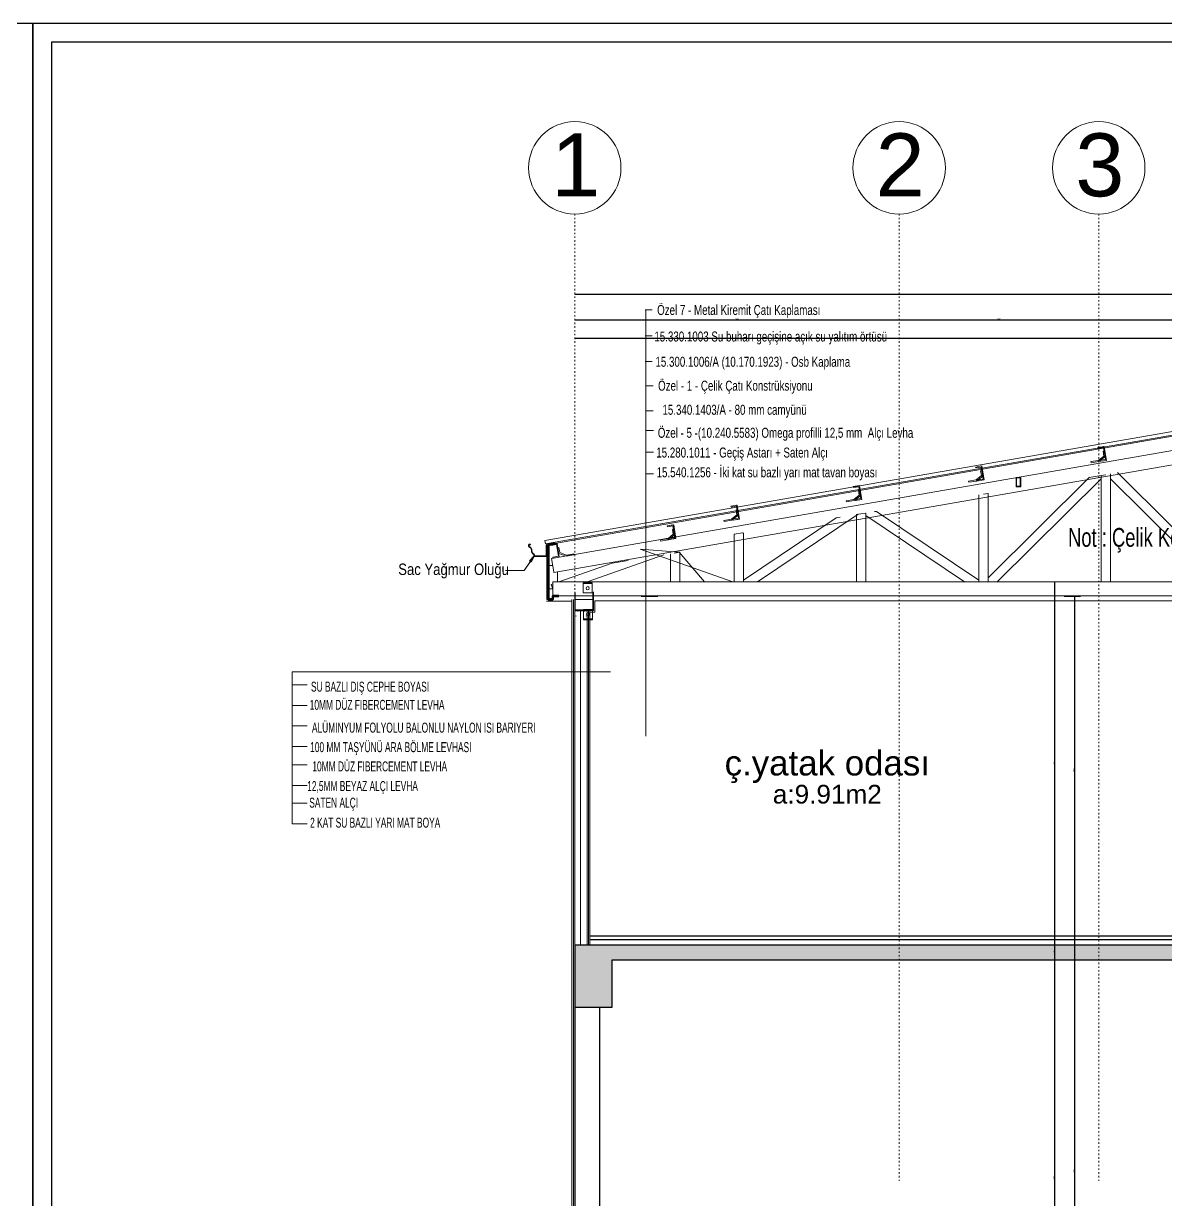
# Model space of a CAD drawing. Header units: centimetres. Extents: x -373760 to 14750, y -122502 to 29584.
# Drawn here: x -235869 to -226716, y -66014 to -56589 of the extents above; entities that cross this region are included whole.
import ezdxf
from ezdxf.enums import TextEntityAlignment as Align

# ---------------------------------------------------------------- set-up
doc = ezdxf.new("R2010")
doc.units = ezdxf.units.CM
doc.linetypes.add('ACAD_ISO03W100', pattern=[30, 12, -18])
for name, color, linetype, lineweight in [('-_Yazı_malzeme_DOSEME-Karo mozaik', 13, 'Continuous', 15), ('_DUVAR', 7, 'Continuous', 35), ('AKSLAR-P', 211, 'Continuous', 9), ('BB_Yazı_malzeme_DOSEME-Mermer', 30, 'Continuous', 15), ('duvar', 10, 'Continuous', 25), ('DÖŞEME MALZEME', 25, 'Continuous', 30), ('gör6', 114, 'Continuous', 18), ('MS SIVA', 6, 'Continuous', 20), ('NESTAVILLA SACLARI', 22, 'Continuous', 15), ('SI', 31, 'Continuous', 9), ('YT', 252, 'BATTING', 0), ('Ölçü iç KGK', 124, 'Continuous', 20)]:
    doc.layers.add(name, color=color, linetype=linetype, lineweight=lineweight)
for name, color, linetype in [('alan', 7, 'Continuous'), ('ARK_WALL', 1, 'Continuous'), ('CER', 4, 'Continuous'), ('K', 1, 'Continuous'), ('Kolon', 7, 'Continuous'), ('mahal', 7, 'Continuous'), ('OLUK', 144, 'Continuous')]:
    doc.layers.add(name, color=color, linetype=linetype)
doc.styles.add('ARC-01', font='arial.ttf')
doc.styles.add('OLC-50', font='ROMANS.shx', dxfattribs={"width": 0.4, "height": 10})
doc.styles.get("Standard").update_dxf_attribs({"font": 'arial.ttf'})
doc.linetypes.add('BATTING', pattern='A,0.00254,-2.54,[134,ltypeshp.shx,S=2.54,R=0,X=-2.54,Y=0],-5.08,[134,ltypeshp.shx,S=2.54,R=180,X=2.54,Y=0],-2.54', length=10.16254)
doc.dimstyles.new('aydın ölçü', dxfattribs={"dimtxt": 10, "dimasz": 2.5, "dimexe": 5, "dimexo": 5, "dimtad": 1, "dimdec": 0, "dimtxsty": 'Standard', "dimblk": 'ARCHTICK', "dimcen": 2.5, "dimse1": 1, "dimse2": 1, "dimadec": 0, "dimazin": 0, "dimtfac": 1, "dimtdec": 0, "dimtix": 1, "dimtmove": 0, "dimatfit": 3, "dimfxl": 5, "dimfxlon": 1, "dimarcsym": 0})

# ---------------------------------------------------------------- blocks, each defined once
blk = doc.blocks.new('g')
at = {"color": 0, "linetype": 'ByBlock', "lineweight": 5}
for points in [[(10466.3, 3614.1), (10458.5, 3614.1), (10458.5, 3606.3), (10466.3, 3606.3)], [(10466.3, 3606.3), (10458.5, 3606.3), (10458.5, 3605.5), (10466.3, 3605.5)]]:
    blk.add_lwpolyline(points, close=True, dxfattribs=at)
blk.add_circle((10462.4, 3610.2), 1.36, dxfattribs=at)
blk = doc.blocks.new('dfgdfgdfgfdg')
at = {"layer": 'K', "linetype": 'Continuous', "lineweight": 5}
for points in [[(-576, -116.4), (0, -16.2)], [(-574.1, -128.2), (0, -28.4)], [(-110.9, -21.8), (-105.5, -20.9)], [(-110.7, -22.7), (-110.9, -21.8)], [(-110.7, -22.7), (-106, -21.9)], [(-110.7, -22.7), (-106, -21.9)], [(-110.7, -22.7), (-110.2, -22.6)], [(-110.7, -22.7), (-110.7, -22.7)], [(-110.5, -32.9), (-105.8, -29.2)], [(-108.6, -32.7), (-104.8, -29.6)], [(-108.6, -32.7), (-104.8, -29.6)], [(-106.5, -24.9), (-105.5, -24.8)], [(-105.8, -29.2), (-106.5, -24.9)], [(-106.1, -21), (-105.5, -20.9)], [(-105.5, -25), (-106, -21.9)], [(-105.5, -20.9), (-105.4, -20.9)], [(-103.6, -32.8), (-105.5, -20.9)], [(-104.4, -32), (-105.5, -25)], [(-103.5, -32.8), (-105.4, -20.9)], [(-103.6, -32.8), (-105.4, -20.9)], [(-215, -38.5), (-209.6, -37.6)], [(-214.9, -39.3), (-215, -38.5)], [(-214.9, -39.3), (-210.2, -38.6)], [(-214.9, -39.3), (-210.2, -38.6)], [(-214.9, -39.3), (-214.9, -39.3)], [(-210.3, -37.7), (-209.6, -37.6)], [(-208.6, -48.7), (-210.2, -38.6)], [(-207.7, -49.4), (-209.6, -37.6)], [(-209.6, -37.6), (-209.6, -37.6)], [(-207.7, -49.4), (-209.6, -37.6)], [(-207.7, -49.4), (-209.6, -37.6)], [(-116.8, -33.9), (-110.5, -32.9)], [(-116.6, -34.9), (-116.8, -33.9)], [(-116.6, -34.9), (-110.1, -33.8)], [(-116.6, -34.9), (-110.1, -33.8)], [(-110.1, -33.8), (-109.1, -33)], [(-110.1, -33.8), (-109.1, -33)], [(-109.1, -32.7), (-104.4, -32)], [(-109, -33.6), (-109.1, -32.7)], [(-109, -33.6), (-103.5, -32.8)], [(-109, -33.6), (-105.4, -33.1)], [(-109, -33.6), (-108.3, -33.5)], [(-109, -33.6), (-109, -33.6)], [(-221, -50.5), (-214.6, -49.5)], [(-214.6, -49.5), (-210, -45.8)], [(-214.2, -50.5), (-213.3, -49.7)], [(-214.2, -50.5), (-213.3, -49.7)], [(-213.3, -49.4), (-209.1, -48.7)], [(-213.2, -50.3), (-213.3, -49.4)], [(-213.2, -50.3), (-207.7, -49.4)], [(-213.1, -50.3), (-207.7, -49.4)], [(-212.8, -49.3), (-208.9, -46.3)], [(-212.8, -49.3), (-208.9, -46.3)], [(-212.8, -49.3), (-208.6, -48.7)], [(-210.7, -41.6), (-209.7, -41.4)], [(-210, -45.8), (-210.7, -41.6)], [(-204.3, -132.7), (-118.2, -47.3)], [(-196.6, -136.3), (-108.2, -48.5)], [(-180.6, -47.3), (-176.6, -47.3)], [(-180.6, -55.3), (-180.6, -47.3)], [(-180.2, -47.7), (-177, -47.7)], [(-180.2, -54.9), (-180.2, -47.7)], [(-177, -54.9), (-177, -47.7)], [(-176.6, -55.3), (-176.6, -47.3)], [(-118.2, -47.3), (-108.2, -45.7)], [(-118.2, -47.3), (-117.9, -47.2)], [(-108.2, -45.7), (-104.2, -45)], [(-108.2, -136.3), (-108.2, -45.7)], [(-108.2, -48.5), (-108.2, -45.7)], [(-100.2, -136.3), (-100.2, -44.4)], [(-100.2, -48.5), (-100.2, -44.4)], [(-100.2, -48.5), (-11.7, -136.3)], [(-94.5, -43.5), (-94, -43.4)], [(-94, -43.4), (-4, -132.7)], [(-94, -43.4), (-94, -43.4)], [(-319.2, -55.1), (-313.8, -54.3)], [(-319.1, -56), (-319.2, -55.1)], [(-319.1, -56), (-314.3, -55.3)], [(-319.1, -56), (-314.3, -55.3)], [(-319.1, -56), (-319.1, -56)], [(-314.8, -58.3), (-313.9, -58.1)], [(-314.2, -62.5), (-314.8, -58.3)], [(-314.5, -54.4), (-313.8, -54.3)], [(-312.7, -65.3), (-314.3, -55.3)], [(-311.9, -66.1), (-313.8, -54.3)], [(-313.8, -54.3), (-313.8, -54.3)], [(-311.9, -66.1), (-313.8, -54.3)], [(-311.9, -66.1), (-313.8, -54.3)], [(-220.8, -51.5), (-221, -50.5)], [(-220.8, -51.5), (-214.2, -50.5)], [(-220.8, -51.5), (-214.2, -50.5)], [(-213.2, -50.3), (-212.5, -50.2)], [(-213.2, -50.3), (-213.1, -50.3)], [(-180.6, -55.3), (-176.6, -55.3)], [(-180.2, -54.9), (-177, -54.9)], [(-325.1, -67.2), (-318.8, -66.2)], [(-325, -68.2), (-325.1, -67.2)], [(-325, -68.2), (-318.4, -67.1)], [(-325, -68.2), (-318.4, -67.1)], [(-318.8, -66.2), (-314.2, -62.5)], [(-318.4, -67.1), (-317.4, -66.4)], [(-318.4, -67.1), (-317.4, -66.4)], [(-317.5, -66.1), (-312.7, -65.3)], [(-317.3, -67), (-317.5, -66.1)], [(-317.3, -67), (-311.9, -66.1)], [(-317.3, -67), (-316.6, -66.9)], [(-317.3, -67), (-317.3, -67)], [(-317, -66), (-313.1, -62.9)], [(-317, -66), (-313.1, -62.9)], [(-316.4, -66.8), (-311.9, -66.1)], [(-212.3, -136.3), (-212.3, -62.3)], [(-208.4, -61.7), (-204.3, -61)], [(-204.6, -61.1), (-204.3, -61)], [(-204.3, -136.3), (-204.3, -61)], [(-423.4, -71.8), (-418, -70.9)], [(-423.2, -72.7), (-423.4, -71.8)], [(-423.2, -72.7), (-418.5, -71.9)], [(-423.2, -72.7), (-418.5, -71.9)], [(-423.2, -72.7), (-423.2, -72.7)], [(-423, -82.9), (-418.3, -79.2)], [(-421.1, -82.7), (-417.3, -79.6)], [(-421.1, -82.7), (-417.3, -79.6)], [(-419, -74.9), (-418, -74.8)], [(-418.3, -79.2), (-419, -74.9)], [(-418.6, -71), (-418, -70.9)], [(-416.9, -82), (-418.5, -71.9)], [(-418, -70.9), (-417.9, -70.9)], [(-416.1, -82.8), (-418, -70.9)], [(-416, -82.8), (-417.9, -70.9)], [(-416, -82.8), (-417.9, -70.9)], [(-400.6, -136.3), (-315, -78.7)], [(-316.5, -79), (-309.1, -77.8)], [(-316.5, -79), (-315, -78.7)], [(-316.5, -136.3), (-316.5, -79)], [(-315, -78.8), (-315, -78.7)], [(-309.1, -77.8), (-308.7, -77.7)], [(-308.5, -136.3), (-308.5, -77.7)], [(-308.5, -79.8), (-308.5, -77.7)], [(-308.5, -79.8), (-224.4, -136.3)], [(-301.1, -76.5), (-300, -76.4)], [(-300.3, -76.4), (-300, -76.4)], [(-300, -76.4), (-299.7, -76.3)], [(-299.4, -76.3), (-212.3, -134.8)], [(-477.6, -88.5), (-472.2, -87.6)], [(-477.6, -88.5), (-472.8, -87.7)], [(-477.4, -89.3), (-477.6, -88.5)], [(-477.4, -89.3), (-472.7, -88.6)], [(-477.4, -89.3), (-472.7, -88.6)], [(-477.4, -89.3), (-477.4, -89.3)], [(-471.1, -98.7), (-472.7, -88.6)], [(-472.2, -87.6), (-472.1, -87.6)], [(-470.3, -99.4), (-472.2, -87.6)], [(-470.2, -99.4), (-472.1, -87.6)], [(-470.2, -99.4), (-472.1, -87.6)], [(-429.3, -83.9), (-423, -82.9)], [(-429.1, -84.9), (-429.3, -83.9)], [(-429.1, -84.9), (-422.6, -83.8)], [(-429.1, -84.9), (-422.6, -83.8)], [(-422.6, -83.8), (-421.6, -83)], [(-422.6, -83.8), (-421.6, -83)], [(-421.6, -82.7), (-416.9, -82)], [(-421.5, -83.6), (-421.6, -82.7)], [(-421.5, -83.6), (-416, -82.8)], [(-421.5, -83.6), (-416.8, -82.9)], [(-421.5, -83.6), (-420.8, -83.5)], [(-421.5, -83.6), (-421.5, -83.6)], [(-412.7, -134.8), (-333.8, -81.8)], [(-333.6, -81.7), (-332.8, -81.6)], [(-332.8, -81.6), (-330.3, -81.2)], [(-483.5, -100.5), (-477.2, -99.5)], [(-477.2, -99.5), (-472.5, -95.8)], [(-476.8, -100.5), (-475.8, -99.7)], [(-476.8, -100.5), (-475.8, -99.7)], [(-475.8, -99.4), (-471.1, -98.7)], [(-475.7, -100.3), (-475.8, -99.4)], [(-475.7, -100.3), (-470.2, -99.4)], [(-475.7, -100.3), (-470.2, -99.4)], [(-475.3, -99.3), (-471.5, -96.3)], [(-475.3, -99.3), (-471.5, -96.3)], [(-473.2, -91.6), (-472.2, -91.4)], [(-472.5, -95.8), (-473.2, -91.6)], [(-420.7, -95.7), (-413.5, -94.5)], [(-420.7, -136.3), (-420.7, -95.7)], [(-413.6, -94.5), (-413.1, -94.4)], [(-413.5, -94.5), (-413.3, -94.5)], [(-412.7, -136.3), (-412.7, -94.4)], [(-576.8, -104.3), (-571.4, -103.5)], [(-576.7, -105.2), (-576.8, -104.4)], [(-576.7, -105.2), (-571.9, -104.5)], [(-576.7, -105.2), (-571.9, -104.5)], [(-576.7, -105.2), (-576.7, -105.2)], [(-572.1, -103.6), (-571.4, -103.5)], [(-570.3, -114.5), (-571.9, -104.5)], [(-569.5, -115.3), (-571.4, -103.5)], [(-571.4, -103.5), (-571.4, -103.5)], [(-569.5, -115.3), (-571.4, -103.5)], [(-569.8, -107.1), (-570.8, -107.2)], [(-569.1, -111.3), (-569.8, -107.1)], [(-500.7, -108.5), (-421.7, -136.3)], [(-467.3, -111.1), (-500.7, -108.5)], [(-483.4, -101.5), (-483.5, -100.5)], [(-483.4, -101.5), (-476.8, -100.5)], [(-483.4, -101.5), (-476.8, -100.5)], [(-475.7, -100.3), (-475, -100.2)], [(-475.7, -100.3), (-475.7, -100.3)], [(-574.2, -127.8), (-576, -116.4)], [(-575.1, -115.3), (-570.3, -114.5)], [(-574.9, -116.2), (-575.1, -115.3)], [(-574.9, -116.2), (-569.5, -115.3)], [(-574.9, -116.2), (-569.5, -115.3)], [(-574.9, -116.2), (-574.2, -116.1)], [(-574.9, -116.2), (-574.9, -116.2)], [(-563.6, -114.4), (-570, -112)], [(-563.5, -113.4), (-569.1, -111.3)], [(-557.1, -113.3), (-563.6, -114.4)], [(-557.1, -113.3), (-563.6, -114.4)], [(-557.2, -112.3), (-563.5, -113.4)], [(-557.1, -113.3), (-557.2, -112.3)], [(-545.9, -136.3), (-480.4, -113.2)], [(-524.6, -120.3), (-510.8, -118.1)], [(-474.9, -136.3), (-474.9, -112.3)], [(-471.8, -111.8), (-466.9, -111)], [(-467.5, -111.1), (-467.3, -111.1)], [(-467.3, -111.1), (-445.8, -136.3)], [(-466.9, -136.3), (-466.9, -111)], [(-579, -122.3), (-575, -122.3)], [(-579, -142.3), (-579, -122.3)], [(-574.1, -128.2), (-574.2, -127.8)], [(-571, -136.3), (-571, -127.7)], [(-570, -136.3), (-524.6, -120.3)], [(-576.4, -138.5), (-575, -138)], [(-575, -142.3), (-576.4, -138.5)], [(-575, -148.3), (-575, -136.3)], [(-575, -136.3), (575.1, -136.3)], [(-412.7, -136.3), (-412.7, -134.8)], [(-212.3, -136.3), (-212.3, -134.8)], [(-204.3, -136.3), (-204.3, -132.7)], [(-579, -142.3), (-575, -142.3)], [(-575, -148.3), (-500.2, -148.3)], [(-500.2, -148.3), (-485.2, -148.3)], [(-499.7, -148.8), (-485.7, -148.8)], [(-485.2, -148.3), (-140.1, -148.3)], [(-140.1, -148.3), (-125.1, -148.3)], [(-139.6, -148.8), (-125.6, -148.8)], [(-125.1, -148.3), (144.9, -148.3)]]:
    blk.add_lwpolyline(points, dxfattribs=at)
at = {"layer": 'NESTAVILLA SACLARI', "lineweight": 50}
blk.add_lwpolyline([(-570, -148.4), (-574.9, -148.4), (-574.9, -151.2), (-578.9, -151.2), (-578.9, -104.7), (-572.9, -103.7), (-572.9, -103.8), (-578.8, -104.7), (-578.8, -151.1), (-575, -151.1), (-575, -148.3), (-570, -148.3), (-570, -148.4)], dxfattribs=at)
at = {"layer": 'OLUK'}
blk.add_lwpolyline([(-594.4, -104.8), (-594, -104.4), (-595.5, -104.4), (-595.5, -106.2, -0.35029), (-593.1, -109.5, 0.310114), (-591, -113.1), (-591, -114.4), (-580.5, -114.4), (-580.5, -104.9), (-580.6, -104.9), (-580.6, -114.3), (-590.9, -114.3), (-590.9, -113, -0.315038), (-593, -109.5, 0.344029), (-595.4, -106.1), (-595.4, -104.5), (-594.3, -104.5), (-594.4, -104.7)], format="xyb", close=True, dxfattribs=at)
at = {"layer": 'SI'}
blk.add_line((-580, -104.8), (-580.2, -103.9), dxfattribs=at)
for points in [[(0, 0), (-581.7, -101.1), (-581.2, -104)], [(0, -3), (-581.2, -104)], [(0, -4.1), (-580, -104.8)]]:
    blk.add_lwpolyline(points, dxfattribs=at)
blk.add_lwpolyline([(-579, -151.2), (-580, -151.2), (-580, -104.8), (-579, -104.8)], close=True, dxfattribs=at)
at = {"layer": '_DUVAR', "rotation": 180}
blk.add_blockref('g', (9917.1, 3468.5), dxfattribs=at)
at = {"layer": '_DUVAR'}
blk.add_blockref('g', (-11007.4, -3774), dxfattribs=at)
at = {"layer": '-_Yazı_malzeme_DOSEME-Karo mozaik', "style": 'ARC-01', "width": 0.7}
blk.add_text('Not : Çelik Konstrüksiyon Statik Projesi Esastır.', height=16, dxfattribs=at).set_placement((191.5, -106.4), align=Align.RIGHT)
blk = doc.blocks.new('_ArchTick')
at = {"color": 0, "linetype": 'ByBlock', "const_width": 0.15}
blk.add_lwpolyline([(-0.5, -0.5), (0.5, 0.5)], dxfattribs=at)
blk = doc.blocks.new('*D503')
at = {"layer": 'Defpoints', "color": 0, "transparency": 16777216}
for p in [(-227294.9, -61177), (-227445, -63974.1), (-227294.9, -63974.1)]:
    blk.add_point(p, dxfattribs=at)
at = {"layer": 'gör6', "color": 0, "lineweight": -2, "transparency": 16777216}
blk.add_line((-227445, -61177), (-227445, -63974.1), dxfattribs=at)
at = {"layer": 'gör6', "color": 0, "lineweight": -2, "transparency": 16777216, "xscale": 2.5, "yscale": 2.5, "zscale": 2.5}
for p, rotation in [((-227445, -61177), 90), ((-227445, -63974.1), 270)]:
    blk.add_blockref('_ArchTick', p, dxfattribs=dict(at, rotation=rotation))
at = {"layer": 'gör6', "color": 0, "transparency": 16777216, "insert": (-227450.7, -62575.6), "char_height": 10, "attachment_point": 5, "rotation": 90}
blk.add_mtext('2797', dxfattribs=at)
blk = doc.blocks.new('*D504')
at = {"layer": 'Defpoints', "color": 0, "transparency": 16777216}
for p in [(-227609.1, -61064.1), (-227609.1, -63974.1), (-227604.6, -63974.1)]:
    blk.add_point(p, dxfattribs=at)
at = {"layer": 'gör6', "color": 0, "lineweight": -2, "transparency": 16777216}
blk.add_line((-227604.6, -61064.1), (-227604.6, -63974.1), dxfattribs=at)
at = {"layer": 'gör6', "color": 0, "lineweight": -2, "transparency": 16777216, "xscale": 2.5, "yscale": 2.5, "zscale": 2.5}
for p, rotation in [((-227604.6, -61064.1), 90), ((-227604.6, -63974.1), 270)]:
    blk.add_blockref('_ArchTick', p, dxfattribs=dict(at, rotation=rotation))
at = {"layer": 'gör6', "color": 0, "transparency": 16777216, "insert": (-227610.4, -62519.1), "char_height": 10, "attachment_point": 5, "rotation": 90}
blk.add_mtext('290', dxfattribs=at)
blk = doc.blocks.new('*D517')
at = {"layer": 'Defpoints', "color": 0, "transparency": 16777216}
for p in [(-227386, -63974.1), (-227604.6, -64094.1), (-227386, -64094.1)]:
    blk.add_point(p, dxfattribs=at)
at = {"layer": 'gör6', "color": 0, "lineweight": -2, "transparency": 16777216}
blk.add_line((-227604.6, -63974.1), (-227604.6, -64094.1), dxfattribs=at)
at = {"layer": 'gör6', "color": 0, "lineweight": -2, "transparency": 16777216, "xscale": 2.5, "yscale": 2.5, "zscale": 2.5}
for p, rotation in [((-227604.6, -63974.1), 90), ((-227604.6, -64094.1), 270)]:
    blk.add_blockref('_ArchTick', p, dxfattribs=dict(at, rotation=rotation))
at = {"layer": 'gör6', "color": 0, "transparency": 16777216, "insert": (-227610.4, -64034.1), "char_height": 10, "attachment_point": 5, "rotation": 90}
blk.add_mtext('120', dxfattribs=at)
blk = doc.blocks.new('*D505')
at = {"layer": 'Defpoints', "color": 0, "transparency": 16777216}
for p in [(-227386, -64094.1), (-227604.6, -67594.1), (-227604.6, -67594.1)]:
    blk.add_point(p, dxfattribs=at)
at = {"layer": 'gör6', "color": 0, "lineweight": -2, "transparency": 16777216}
blk.add_line((-227604.6, -64094.1), (-227604.6, -67594.1), dxfattribs=at)
at = {"layer": 'gör6', "color": 0, "lineweight": -2, "transparency": 16777216, "xscale": 2.5, "yscale": 2.5, "zscale": 2.5}
for p, rotation in [((-227604.6, -64094.1), 90), ((-227604.6, -67594.1), 270)]:
    blk.add_blockref('_ArchTick', p, dxfattribs=dict(at, rotation=rotation))
at = {"layer": 'gör6', "color": 0, "transparency": 16777216, "insert": (-227610.4, -65844.1), "char_height": 10, "attachment_point": 5, "rotation": 90}
blk.add_mtext('3500', dxfattribs=at)
blk = doc.blocks.new('*D506')
at = {"layer": 'Defpoints', "color": 0, "transparency": 16777216}
for p in [(-227376.1, -63974.1), (-227445, -67594.1), (-227376.1, -67594.1)]:
    blk.add_point(p, dxfattribs=at)
at = {"layer": 'gör6', "color": 0, "lineweight": -2, "transparency": 16777216}
blk.add_line((-227445, -63974.1), (-227445, -67594.1), dxfattribs=at)
at = {"layer": 'gör6', "color": 0, "lineweight": -2, "transparency": 16777216, "xscale": 2.5, "yscale": 2.5, "zscale": 2.5}
for p, rotation in [((-227445, -63974.1), 90), ((-227445, -67594.1), 270)]:
    blk.add_blockref('_ArchTick', p, dxfattribs=dict(at, rotation=rotation))
at = {"layer": 'gör6', "color": 0, "transparency": 16777216, "insert": (-227450.7, -65784.1), "char_height": 10, "attachment_point": 5, "rotation": 90}
blk.add_mtext('3620', dxfattribs=at)
blk = doc.blocks.new('*D591')
at = {"layer": 'Defpoints', "color": 0, "ltscale": 0.45, "transparency": 16777216}
for p in [(-231450.3, -58833.5), (-220950.9, -58833.5), (-220950.9, -59110.8)]:
    blk.add_point(p, dxfattribs=at)
at = {"layer": 'Ölçü iç KGK', "color": 0, "lineweight": -2, "ltscale": 0.45, "transparency": 16777216}
blk.add_line((-231450.3, -59110.8), (-220950.9, -59110.8), dxfattribs=at)
at = {"layer": 'Ölçü iç KGK', "color": 0, "lineweight": -2, "ltscale": 0.45, "transparency": 16777216, "xscale": 2.5, "yscale": 2.5, "zscale": 2.5, "rotation": 180}
blk.add_blockref('_ArchTick', (-231450.3, -59110.8), dxfattribs=at)
at = {"layer": 'Ölçü iç KGK', "color": 0, "lineweight": -2, "ltscale": 0.45, "transparency": 16777216, "xscale": 2.5, "yscale": 2.5, "zscale": 2.5}
blk.add_blockref('_ArchTick', (-220950.9, -59110.8), dxfattribs=at)
at = {"layer": 'Ölçü iç KGK', "color": 0, "lineweight": -2, "ltscale": 0.45, "transparency": 16777216, "insert": (-226200.6, -59105.1), "char_height": 10, "attachment_point": 5}
blk.add_mtext('10499', dxfattribs=at)
blk = doc.blocks.new('*D592')
at = {"layer": 'Defpoints', "color": 0, "ltscale": 0.45, "transparency": 16777216}
for p in [(-231450.3, -58888.7), (-228850.3, -58888.7), (-228850.3, -58963.8)]:
    blk.add_point(p, dxfattribs=at)
at = {"layer": 'Ölçü iç KGK', "color": 0, "lineweight": -2, "ltscale": 0.45, "transparency": 16777216}
blk.add_line((-231450.3, -58963.8), (-228850.3, -58963.8), dxfattribs=at)
at = {"layer": 'Ölçü iç KGK', "color": 0, "lineweight": -2, "ltscale": 0.45, "transparency": 16777216, "xscale": 2.5, "yscale": 2.5, "zscale": 2.5, "rotation": 180}
blk.add_blockref('_ArchTick', (-231450.3, -58963.8), dxfattribs=at)
at = {"layer": 'Ölçü iç KGK', "color": 0, "lineweight": -2, "ltscale": 0.45, "transparency": 16777216, "xscale": 2.5, "yscale": 2.5, "zscale": 2.5}
blk.add_blockref('_ArchTick', (-228850.3, -58963.8), dxfattribs=at)
at = {"layer": 'Ölçü iç KGK', "color": 0, "lineweight": -2, "ltscale": 0.45, "transparency": 16777216, "insert": (-230150.3, -58958.1), "char_height": 10, "attachment_point": 5}
blk.add_mtext('2600', dxfattribs=at)
blk = doc.blocks.new('*D593')
at = {"layer": 'Defpoints', "color": 0, "ltscale": 0.45, "transparency": 16777216}
for p in [(-228850.3, -58888.7), (-227250.3, -58963.8), (-227250.3, -58963.8)]:
    blk.add_point(p, dxfattribs=at)
at = {"layer": 'Ölçü iç KGK', "color": 0, "lineweight": -2, "ltscale": 0.45, "transparency": 16777216}
blk.add_line((-228850.3, -58963.8), (-227250.3, -58963.8), dxfattribs=at)
at = {"layer": 'Ölçü iç KGK', "color": 0, "lineweight": -2, "ltscale": 0.45, "transparency": 16777216, "xscale": 2.5, "yscale": 2.5, "zscale": 2.5, "rotation": 180}
blk.add_blockref('_ArchTick', (-228850.3, -58963.8), dxfattribs=at)
at = {"layer": 'Ölçü iç KGK', "color": 0, "lineweight": -2, "ltscale": 0.45, "transparency": 16777216, "xscale": 2.5, "yscale": 2.5, "zscale": 2.5}
blk.add_blockref('_ArchTick', (-227250.3, -58963.8), dxfattribs=at)
at = {"layer": 'Ölçü iç KGK', "color": 0, "lineweight": -2, "ltscale": 0.45, "transparency": 16777216, "insert": (-228050.3, -58958.1), "char_height": 10, "attachment_point": 5}
blk.add_mtext('1600', dxfattribs=at)
blk = doc.blocks.new('*D594')
at = {"layer": 'Defpoints', "color": 0, "ltscale": 0.45, "transparency": 16777216}
for p in [(-227250.3, -58963.8), (-225700.3, -58963.8), (-225700.3, -58963.8)]:
    blk.add_point(p, dxfattribs=at)
at = {"layer": 'Ölçü iç KGK', "color": 0, "lineweight": -2, "ltscale": 0.45, "transparency": 16777216}
blk.add_line((-227250.3, -58963.8), (-225700.3, -58963.8), dxfattribs=at)
at = {"layer": 'Ölçü iç KGK', "color": 0, "lineweight": -2, "ltscale": 0.45, "transparency": 16777216, "xscale": 2.5, "yscale": 2.5, "zscale": 2.5, "rotation": 180}
blk.add_blockref('_ArchTick', (-227250.3, -58963.8), dxfattribs=at)
at = {"layer": 'Ölçü iç KGK', "color": 0, "lineweight": -2, "ltscale": 0.45, "transparency": 16777216, "xscale": 2.5, "yscale": 2.5, "zscale": 2.5}
blk.add_blockref('_ArchTick', (-225700.3, -58963.8), dxfattribs=at)
at = {"layer": 'Ölçü iç KGK', "color": 0, "lineweight": -2, "ltscale": 0.45, "transparency": 16777216, "insert": (-226475.3, -58958.1), "char_height": 10, "attachment_point": 5}
blk.add_mtext('1550', dxfattribs=at)
blk = doc.blocks.new('*D596')
at = {"layer": 'Defpoints', "color": 0, "ltscale": 0.45, "transparency": 16777216}
for p in [(-231450.3, -58649.9), (-220950.9, -58649.9), (-220950.9, -58757)]:
    blk.add_point(p, dxfattribs=at)
at = {"layer": 'Ölçü iç KGK', "color": 0, "lineweight": -2, "ltscale": 0.45, "transparency": 16777216}
blk.add_line((-231450.3, -58757), (-220950.9, -58757), dxfattribs=at)
at = {"layer": 'Ölçü iç KGK', "color": 0, "lineweight": -2, "ltscale": 0.45, "transparency": 16777216, "xscale": 2.5, "yscale": 2.5, "zscale": 2.5, "rotation": 180}
blk.add_blockref('_ArchTick', (-231450.3, -58757), dxfattribs=at)
at = {"layer": 'Ölçü iç KGK', "color": 0, "lineweight": -2, "ltscale": 0.45, "transparency": 16777216, "xscale": 2.5, "yscale": 2.5, "zscale": 2.5}
blk.add_blockref('_ArchTick', (-220950.9, -58757), dxfattribs=at)
at = {"layer": 'Ölçü iç KGK', "color": 0, "lineweight": -2, "ltscale": 0.45, "transparency": 16777216, "insert": (-226200.6, -58751.2), "char_height": 10, "attachment_point": 5}
blk.add_mtext('10499', dxfattribs=at)

msp = doc.modelspace()

# ---------------------------------------------------------------- hatches: boundary and pattern name
at = {"layer": 'Kolon'}
h = msp.add_hatch(dxfattribs=at)
h.set_pattern_fill('JIS_STN_2.5', color=256, scale=30, style=0)
h.set_pattern_definition([(45, (-258525.04, 77752.264), (-53.03301, 53.03301), []), (45, (-258472.09, 77752.264), (-53.03301, 53.03301), [36, -15])])
h.paths.add_polyline_path([(-231150.95, -64094.08), (-225950.95, -64094.08), (-225950.95, -64474.08), (-225650.95, -64474.08), (-225650.95, -64094.08), (-221253.65, -64094.08), (-221253.65, -64474.08), (-220953.65, -64474.08), (-220953.65, -64094.08), (-220950.95, -63974.08), (-231450.95, -63974.08), (-231450.95, -64474.08), (-231150.95, -64474.08)])
h.paths.add_polyline_path([(-227556.29, -64140.7), (-227556.29, -63935.31), (-227762.36, -63935.31), (-227762.36, -64140.7)], flags=9)

# ---------------------------------------------------------------- linework, layer by layer
at = {"layer": '-_Yazı_malzeme_DOSEME-Karo mozaik'}
for p, q in [((-230829.18, -58883.03), (-230887.44, -58883.03)), ((-230881.01, -62301.21), (-230881.01, -58883.03)), ((-230829.18, -59092.98), (-230887.44, -59092.98)), ((-230829.18, -59092.98), (-230887.44, -59092.98)), ((-230829.18, -59298.75), (-230887.44, -59298.75)), ((-230829.18, -59298.75), (-230887.44, -59298.75)), ((-230822.75, -59491.58), (-230881.01, -59491.58)), ((-230822.75, -59692.65), (-230881.01, -59692.65)), ((-230818.93, -59851.98), (-230877.19, -59851.98)), ((-230818.06, -60025.35), (-230876.32, -60025.35)), ((-230818.06, -60198.71), (-230876.32, -60198.71)), ((-231856.23, -60973.1), (-232006.23, -60973.83)), ((-231805.97, -60898.9), (-231857.24, -60972.11)), ((-231804.97, -60899.89), (-231856.23, -60973.1))]:
    msp.add_line(p, q, dxfattribs=at)
for points in [[(-231812.8, -60894.12), (-231777.3, -60857.94), (-231799.15, -60903.67)], [(-231811.8, -60895.11), (-231776.29, -60858.93), (-231798.14, -60904.67)]]:
    msp.add_lwpolyline(points, close=True, dxfattribs=at)
at = {"layer": 'AKSLAR-P', "linetype": 'ACAD_ISO03W100'}
for p, q in [((-231450.32, -58115.76), (-231450.32, -65865.46)), ((-228850.3, -58115.76), (-228850.3, -65865.46)), ((-227250.3, -58115.76), (-227250.3, -65865.46))]:
    msp.add_line(p, q, dxfattribs=at)
at = {"layer": 'AKSLAR-P'}
for centre in [(-231450.32, -57745.53), (-228850.3, -57745.53), (-227250.3, -57745.53)]:
    msp.add_circle(centre, 370.22, dxfattribs=at)
at = {"layer": 'ARK_WALL'}
for points in [[(-231450.95, -61294.08), (-231450.95, -61341.08), (-231447.95, -61299.08), (-231447.95, -61336.08)], [(-231450.95, -61294.08), (-231447.95, -61299.08), (-231430.34, -61294.08), (-231432.34, -61299.08)], [(-231450.95, -61341.08), (-231438.95, -61341.08), (-231447.95, -61336.08), (-231438.95, -61336.08)], [(-231445.95, -61341.08), (-231433.95, -61341.08), (-231442.95, -61336.08), (-231433.95, -61336.08)], [(-231432.34, -61299.08), (-231429.34, -61304.08), (-231430.34, -61294.08), (-231427.34, -61299.08)], [(-231429.34, -61304.08), (-231373.28, -61304.08), (-231427.34, -61299.08), (-231375.28, -61299.08)], [(-231373.28, -61304.08), (-231370.28, -61299.08), (-231375.28, -61299.08), (-231371.28, -61294.08)], [(-231370.28, -61299.08), (-231355.31, -61299.08), (-231371.28, -61294.08), (-231351.31, -61294.08)], [(-231364.31, -61336.08), (-231364.31, -61341.08), (-231355.31, -61336.08), (-231351.31, -61341.08)], [(-231355.31, -61299.08), (-231355.31, -61336.08), (-231351.31, -61294.08), (-231351.31, -61341.08)]]:
    msp.add_solid(points, dxfattribs=at)
at = {"layer": 'BB_Yazı_malzeme_DOSEME-Mermer'}
for p, q in [((-233596.6, -61785.61, 5437.73), (-233716.12, -61785.61, 5437.73)), ((-233596.6, -61785.61, 5437.73), (-233716.12, -61785.61, 5437.73)), ((-233716.12, -63002.28, 4555.71), (-233716.12, -61785.61, 6319.76)), ((-233596.6, -61785.61, 5437.73), (-231164.91, -61785.61, -3297.07)), ((-233596.6, -61889.03, 3419.52), (-233716.12, -61889.03, 3419.52)), ((-233596.6, -62053.84, 4555.71), (-233716.12, -62053.84, 4555.71)), ((-233596.6, -62218.65, 4555.71), (-233716.12, -62218.65, 4555.71)), ((-233596.6, -62383.46, 4555.71), (-233716.12, -62383.46, 4555.71)), ((-233596.6, -62530.34, 4555.71), (-233716.12, -62530.34, 4555.71)), ((-233596.6, -62695.15, 4555.71), (-233716.12, -62695.15, 4555.71)), ((-233596.6, -62837.47, 4555.71), (-233716.12, -62837.47, 4555.71)), ((-233596.6, -63002.28, 4555.71), (-233716.12, -63002.28, 4555.71))]:
    msp.add_line(p, q, dxfattribs=at)
at = {"layer": 'CER', "color": 2}
for points in [[(-255735.58, -86588.86), (-235794.05, -86588.86), (-235794.05, -56588.86), (-255735.58, -56588.86)], [(-235794.05, -86588.86), (-215852.52, -86588.86), (-215852.52, -56588.86), (-235794.05, -56588.86)], [(-235644.05, -86438.86), (-216002.52, -86438.86), (-216002.52, -56738.86), (-235644.05, -56738.86)]]:
    msp.add_lwpolyline(points, close=True, dxfattribs=at)
at = {"layer": 'duvar'}
for p, q in [((-231450.95, -63974.08), (-231450.95, -67594.08)), ((-231250.95, -64474.08), (-231250.95, -67594.08))]:
    msp.add_line(p, q, dxfattribs=at)
for points in [[(-231450.95, -63974.08), (-220950.95, -63974.08)], [(-231450.95, -64094.08), (-231450.95, -64474.08), (-231150.95, -64474.08), (-231150.95, -64094.08)], [(-231150.95, -64094.08), (-225950.95, -64094.08)]]:
    msp.add_lwpolyline(points, dxfattribs=at)
at = {"layer": 'DÖŞEME MALZEME'}
for p, q in [((-221070.95, -63904.08), (-231330.95, -63904.08)), ((-221070.95, -63934.08), (-231330.95, -63934.08))]:
    msp.add_line(p, q, dxfattribs=at)
at = {"layer": 'K', "linetype": 'Continuous', "lineweight": 5}
for points in [[(-231450.95, -61294.08), (-231450.95, -61144.08)], [(-231445.95, -61289.08), (-231445.95, -61149.08)], [(-231305.95, -61289.08), (-231305.95, -61149.08)], [(-231300.95, -61294.08), (-231300.95, -61144.08)], [(-231445.95, -61204.08), (-231305.95, -61204.08)], [(-231450.95, -63974.08), (-231450.95, -61294.08)], [(-231450.95, -61294.08), (-231300.95, -61294.08)], [(-231445.95, -61289.08), (-231305.95, -61289.08)], [(-231350.95, -63974.08), (-231350.95, -61294.08)]]:
    msp.add_lwpolyline(points, dxfattribs=at)
at = {"layer": 'MS SIVA'}
for p, q in [((-231675.74, -61217.58), (-231473.45, -61217.58)), ((-231473.45, -61204.08), (-231473.45, -67744.08)), ((-231288.45, -61306.58), (-231288.45, -61216.58)), ((-231288.45, -61216.58), (-226360.55, -61216.58)), ((-231330.95, -61306.58), (-231288.45, -61306.58))]:
    msp.add_line(p, q, dxfattribs=at)
at = {"layer": 'MS SIVA', "color": 55}
msp.add_line((-231460.95, -61204.08), (-231460.95, -67744.08), dxfattribs=at)
msp.add_lwpolyline([(-231340.95, -63974.08), (-231340.95, -61294.08)], dxfattribs=at)
at = {"layer": 'MS SIVA'}
msp.add_lwpolyline([(-231330.95, -63974.08), (-231330.95, -61294.08)], dxfattribs=at)
at = {"layer": 'YT', "ltscale": 0.4}
msp.add_line((-231404.92, -61294.08), (-231404.92, -63974.08), dxfattribs=at)

# ---------------------------------------------------------------- block references
at = {"layer": 'gör6', "xscale": 9.41355714499133, "yscale": 9.41355714499133, "zscale": 9.41355714499133}
msp.add_blockref('dfgdfgdfgfdg', (-226213.51, -59781.22), dxfattribs=at)

# ---------------------------------------------------------------- texts
at = {"layer": '-_Yazı_malzeme_DOSEME-Karo mozaik', "style": 'ARC-01', "width": 0.7}
for s, p in [('Özel 7 - Metal Kiremit Çatı Kaplaması', (-229481.72, -58925.06)), ('15.330.1003 Su buharı geçişine açık su yalıtım örtüsü', (-228946.88, -59137.48)), ('15.300.1006/A (10.170.1923) - Osb Kaplama', (-229242.69, -59339.94)), ('Özel - 1 - Çelik Çatı Konstrüksiyonu', (-229543.74, -59531.73)), (' 15.340.1403/A - 80 mm camyünü', (-229591.05, -59724.76)), ('Özel - 5 -(10.240.5583) Omega profilli 12,5 mm  Alçı Levha', (-228737.12, -59909.25)), ('15.280.1011 - Geçiş Astarı + Saten Alçı', (-229421.25, -60067.55)), ('15.540.1256 - İki kat su bazlı yarı mat tavan boyası', (-229024.89, -60225.82))]:
    msp.add_text(s, height=80, dxfattribs=at).set_placement(p, align=Align.RIGHT)
at = {"layer": '-_Yazı_malzeme_DOSEME-Karo mozaik', "linetype": 'Continuous', "insert": (-232865.34, -60917.24), "char_height": 91.667, "width": 1259.2308, "attachment_point": 1, "style": 'OLC-50'}
msp.add_mtext('{\\fSwis721 Cn BT|b0|i0|c0|p34;\\W1;Sac Yağmur Oluğu}', dxfattribs=at)
at = {"layer": 'AKSLAR-P'}
for s, p in [('1', (-231638.14, -57974.01, -275161.01)), ('2', (-229038.12, -57974.01, -275161.01)), ('3', (-227438.12, -57974.01, -275161.01))]:
    msp.add_text(s, height=504.66, rotation=0.000004, dxfattribs=at).set_placement(p)
at = {"layer": 'alan', "lineweight": -2, "ltscale": 0.5}
msp.add_text('a:9.91m2', height=150, dxfattribs=at).set_placement((-229426.19, -62840.79), align=Align.CENTER)
at = {"layer": 'BB_Yazı_malzeme_DOSEME-Mermer', "style": 'ARC-01', "width": 0.6}
for s, p in [('SU BAZLI DIŞ CEPHE BOYASI', (-233564.58, -61944.01, 4555.71)), ('10MM DÜZ FIBERCEMENT LEVHA ', (-233575, -62089.61, 4555.71)), ('ALÜMINYUM FOLYOLU BALONLU NAYLON ISI BARIYERI ', (-233557.13, -62272.37, 4555.71)), ('100 MM TAŞYÜNÜ ARA BÖLME LEVHASI ', (-233571.28, -62428.76, 4555.71)), ('10MM DÜZ FIBERCEMENT LEVHA ', (-233553.77, -62583, 4555.71)), ('12,5MM BEYAZ ALÇI LEVHA', (-233594.72, -62740.5, 4555.71)), ('SATEN ALÇI', (-233578.66, -62873.75, 4555.71)), (' 2 KAT SU BAZLI YARI MAT BOYA', (-233590.35, -63033.84, 4555.71))]:
    msp.add_text(s, height=80, dxfattribs=at).set_placement(p)
at = {"layer": 'mahal', "lineweight": -2, "ltscale": 0.5}
msp.add_text('ç.yatak odası', height=200, dxfattribs=at).set_placement((-229426.19, -62615.79), align=Align.CENTER)

# ---------------------------------------------------------------- dimensions: what is measured, and where the dimension line sits
at = {"layer": 'gör6'}
dim = msp.add_linear_dim(base=(-227604.65, -63974.08), p1=(-227609.1, -61064.07), p2=(-227609.1, -63974.08), angle=90, text='290', dimstyle='aydın ölçü', dxfattribs=at)
dim.commit()
dim.dimension.update_dxf_attribs({"geometry": '*D504', "text_midpoint": (-227610.38, -62519.08)})
for base, p1, p2, picture, middle in [((-227444.96, -63974.08), (-227294.86, -61177.04), (-227294.86, -63974.08), '*D503', (-227450.7, -62575.56)), ((-227604.65, -64094.08), (-227386.03, -63974.08), (-227386.03, -64094.08), '*D517', (-227610.38, -64034.08)), ((-227444.96, -67594.08), (-227376.14, -63974.08), (-227376.14, -67594.08), '*D506', (-227450.7, -65784.08)), ((-227604.65, -67594.08), (-227386.03, -64094.08), (-227604.65, -67594.08), '*D505', (-227610.38, -65844.08))]:
    dim = msp.add_linear_dim(base=base, p1=p1, p2=p2, angle=90, dimstyle='aydın ölçü', dxfattribs=at)
    dim.commit()
    dim.dimension.update_dxf_attribs({"geometry": picture, "text_midpoint": middle})
at = {"layer": 'Ölçü iç KGK', "lineweight": -2, "ltscale": 0.45}
for base, p1, p2, picture, middle in [((-220950.95, -58756.96), (-231450.32, -58649.93), (-220950.95, -58649.93), '*D596', (-226200.63, -58751.23)), ((-220950.95, -59110.84), (-231450.32, -58833.53), (-220950.95, -58833.53), '*D591', (-226200.63, -59105.11)), ((-228850.3, -58963.81), (-231450.32, -58888.72), (-228850.3, -58888.72), '*D592', (-230150.31, -58958.08))]:
    dim = msp.add_linear_dim(base=base, p1=p1, p2=p2, dimstyle='aydın ölçü', dxfattribs=at)
    dim.commit()
    dim.dimension.update_dxf_attribs({"geometry": picture, "text_midpoint": middle})
for base, p1, p2, picture, middle in [((-227250.3, -58963.81), (-228850.3, -58888.72), (-227250.3, -58963.81), '*D593', (-228050.3, -58958.08)), ((-225700.28, -58963.81), (-227250.3, -58963.81), (-225700.28, -58963.81), '*D594', (-226475.29, -58958.08))]:
    dim = msp.add_linear_dim(base=base, p1=p1, p2=p2, dimstyle='aydın ölçü', override={"dimtmove": 1}, dxfattribs=at)
    dim.commit()
    dim.dimension.update_dxf_attribs({"geometry": picture, "text_midpoint": middle})

doc.saveas('drawing.dxf')
